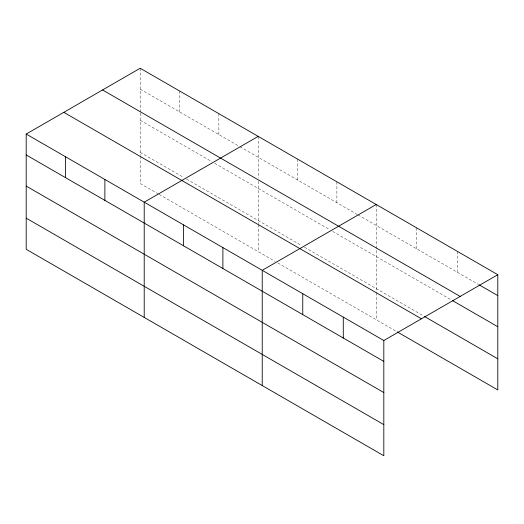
<?xml version="1.0" encoding="UTF-8"?>
<svg xmlns="http://www.w3.org/2000/svg" width="524" height="524" viewBox="0 0 524 524"><rect width="100%" height="100%" fill="white"/><g stroke="black" fill="none" stroke-linecap="round" stroke-linejoin="round"><path stroke-width="0.39" stroke-dasharray="2.62 1.97" d="M140.183 89.145L239.232 146.327M239.933 146.733L357.244 214.46M357.944 214.866L478.235 284.316M140.183 120.278L211.834 161.641M214.643 163.265L329.851 229.774M332.661 231.398L451.681 300.114M140.183 152.353L183.734 177.492M186.544 179.116L301.752 245.632M304.562 247.249L423.726 316.051M158.451 194.024L140.183 183.485L140.183 156.342M159.152 194.43L275.054 261.352M277.864 262.969L396.478 331.45M457.269 251.31L457.269 272.211M416.737 227.907L416.737 248.808M376.212 204.511L376.212 291.809M376.212 292.608L376.212 319.751M336.873 181.802L336.873 202.703M297.534 159.086L297.534 179.987M258.194 136.378L258.194 178.029M258.194 181.225L258.194 223.676M258.194 224.475L258.194 251.618M218.862 113.662L218.862 134.563M179.522 90.953L179.522 111.854M140.183 68.244L140.183 112.293M140.183 113.092L140.183 155.543"/><path stroke-width="0.79" d="M383.817 392.548L383.817 340.515L26.2 134.052L26.2 249.293L383.817 455.756L383.817 392.548L26.2 186.086M397.172 331.856L497.8 389.948L497.8 274.707L140.183 68.244L26.2 134.052M258.194 136.378L144.211 202.185L144.211 317.426M376.212 204.511L262.229 270.319L262.229 385.559M383.817 340.515L497.8 274.707M478.929 284.715L497.8 295.608M102.566 89.958L460.183 296.427M452.376 300.521L497.8 326.74M424.427 316.457L497.8 358.816M63.817 112.333L421.434 318.802M26.2 154.953L383.817 361.416M26.2 218.161L383.817 424.623M343.286 317.118L343.286 338.019M302.754 293.715L302.754 314.616M222.89 247.61L222.89 268.511M183.551 224.894L183.551 245.795M104.879 179.47L104.879 200.371M65.539 156.761L65.539 177.662"/></g></svg>
